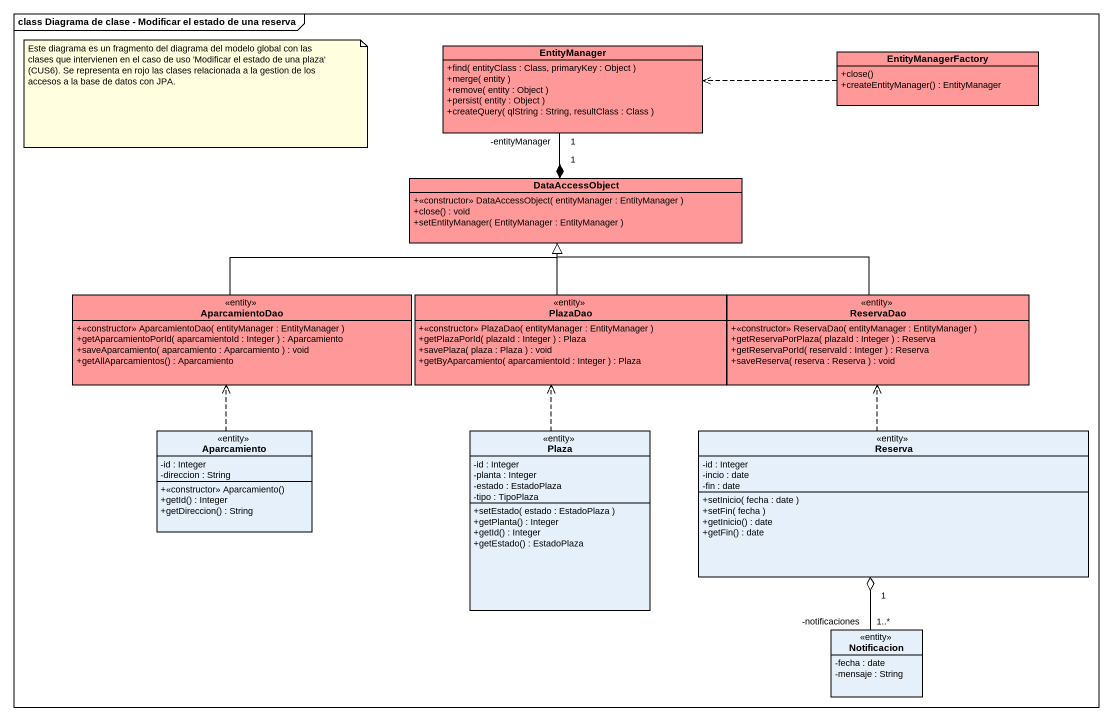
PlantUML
@startuml
mainframe class Diagrama de clase - Modificar el estado de una reserva
hide circle
hide empty members
skinparam classAttributeIconSize 0
class EntityManager #FF9999 {
  +find( entityClass : Class, primaryKey : Object )
  +merge( entity )
  +remove( entity : Object )
  +persist( entity : Object )
  +createQuery( qlString : String, resultClass : Class )
}
class EntityManagerFactory #FF9999 {
  +close()
  +createEntityManager() : EntityManager
}
class DataAccessObject #FF9999 {
  +<<constructor>> DataAccessObject( entityManager : EntityManager )
  +close() : void
  +setEntityManager( EntityManager : EntityManager )
}
class AparcamientoDao <<entity>> #FF9999 {
  +<<constructor>> AparcamientoDao( entityManager : EntityManager )
  +getAparcamientoPorId( aparcamientoId : Integer ) : Aparcamiento
  +saveAparcamiento( aparcamiento : Aparcamiento ) : void
  +getAllAparcamientos() : Aparcamiento
}
class PlazaDao <<entity>> #FF9999 {
  +<<constructor>> PlazaDao( entityManager : EntityManager )
  +getPlazaPorId( plazaId : Integer ) : Plaza
  +savePlaza( plaza : Plaza ) : void
  +getByAparcamiento( aparcamientoId : Integer ) : Plaza
}
class ReservaDao <<entity>> #FF9999 {
  +<<constructor>> ReservaDao( entityManager : EntityManager )
  +getReservaPorPlaza( plazaId : Integer ) : Reserva
  +getReservaPorId( reservaId : Integer ) : Reserva
  +saveReserva( reserva : Reserva ) : void
}
class Aparcamiento <<entity>> {
  -id : Integer
  -direccion : String
  +<<constructor>> Aparcamiento()
  +getId() : Integer
  +getDireccion() : String
}
class Plaza <<entity>> {
  -id : Integer
  -planta : Integer
  -estado : EstadoPlaza
  -tipo : TipoPlaza
  +setEstado( estado : EstadoPlaza )
  +getPlanta() : Integer
  +getId() : Integer
  +getEstado() : EstadoPlaza
}
class Reserva <<entity>> {
  -id : Integer
  -incio : date
  -fin : date
  +setInicio( fecha : date )
  +setFin( fecha )
  +getInicio() : date
  +getFin() : date
}
class Notificacion <<entity>> {
  -fecha : date
  -mensaje : String
}
EntityManagerFactory .left.> EntityManager
DataAccessObject "1" *-up- "-entityManager\n1" EntityManager
AparcamientoDao -right-|> DataAccessObject
PlazaDao -up-|> DataAccessObject
ReservaDao -left-|> DataAccessObject
Aparcamiento .up.> AparcamientoDao
Plaza .up.> PlazaDao
Reserva .up.> ReservaDao
Reserva "1" o-- "-notificaciones\n1..*" Notificacion
note as N1
  Este diagrama es un fragmento del diagrama del modelo global con las clases que intervienen en el caso de uso 'Modificar el estado de una plaza' (CUS6). Se representa en rojo las clases relacionada a la gestion de los accesos a la base de datos con JPA.
end note
@enduml
